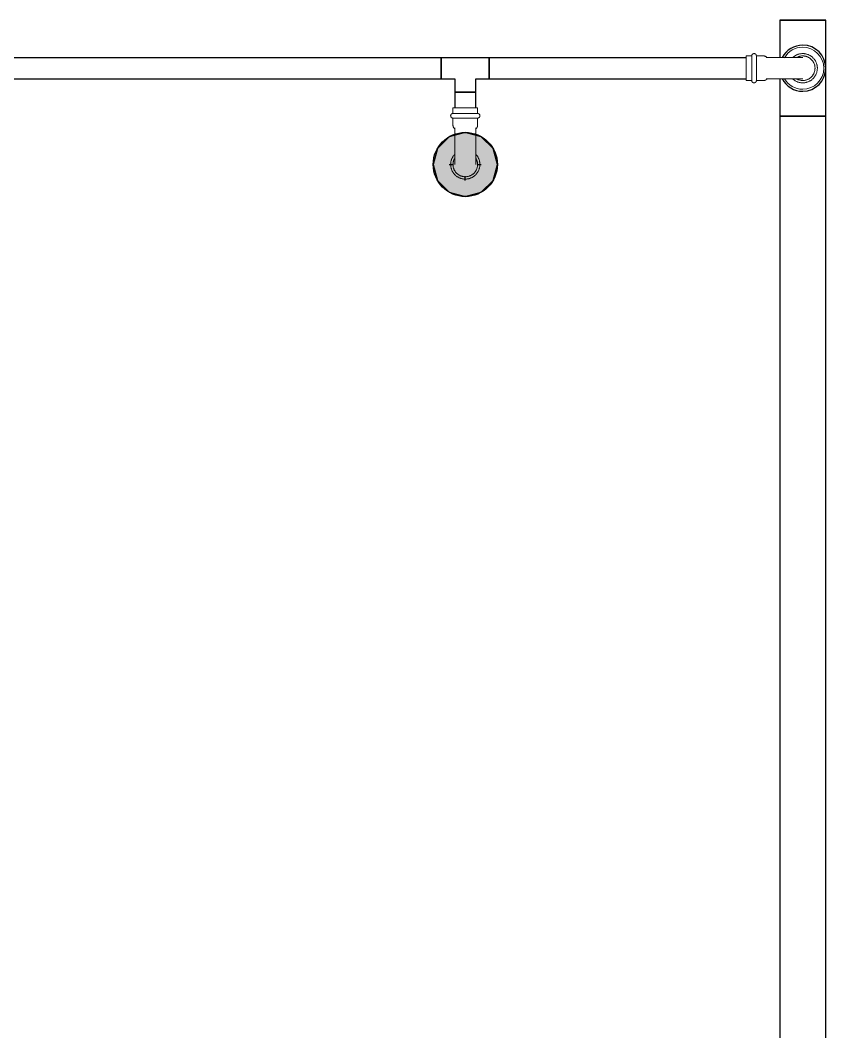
# Model space of a CAD drawing. Header units: inches. Extents: x -3327 to -1, y 8 to 1328.
# Drawn here: x -1859.8 to -1809.5, y 485.7 to 548.7 of the extents above; entities that cross this region are included whole.
import ezdxf

# ---------------------------------------------------------------- set-up
doc = ezdxf.new("R2010")
doc.units = ezdxf.units.IN
doc.header["$MEASUREMENT"] = 0
doc.layers.add('P-PIPE', color=3, linetype='Continuous', lineweight=9)
doc.layers.add('X - REF - FP', color=7, linetype='Continuous', true_color=0xb90000)

# ---------------------------------------------------------------- blocks, each defined once
blk = doc.blocks.new('Transition - Generic - Plumbing-CW-1127470-SECOND LEVEL')
at = {"layer": 'P-PIPE'}
for start, end in [(90, 150), (270, 90), (210, 270)]:
    blk.add_arc((-1810.953, 461.743), 1.312, start, end, dxfattribs=at)
blk = doc.blocks.new('Victaulic-VicPress316-Elbow 90-45deg Style P568_P571 - Standard-V2-SECOND LEVEL')
at = {"layer": 'P-PIPE'}
for p, q in [((-3203.704, 731.097), (-3203.704, 730.203)), ((-3202.389, 730.206), (-3202.389, 731.097)), ((-3203.813, 730.051), (-3203.813, 729.6)), ((-3202.28, 729.6), (-3202.28, 730.051)), ((-3203.046, 729.6), (-3203.813, 729.6)), ((-3203.813, 729.309), (-3203.813, 728.97)), ((-3203.046, 729.309), (-3203.813, 729.309)), ((-3202.28, 729.6), (-3203.046, 729.6)), ((-3202.28, 729.309), (-3203.046, 729.309)), ((-3202.28, 728.97), (-3202.28, 729.309)), ((-3203.813, 728.97), (-3203.046, 728.97)), ((-3203.046, 728.97), (-3202.28, 728.97))]:
    blk.add_line(p, q, dxfattribs=at)
at = {"layer": 'P-PIPE', "flags": 128}
for points in [[(-3203.046, 733.402), (-3203.083, 733.401), (-3203.119, 733.399), (-3203.155, 733.395), (-3203.191, 733.39), (-3203.227, 733.384), (-3203.263, 733.376), (-3203.298, 733.366), (-3203.333, 733.356), (-3203.367, 733.344), (-3203.401, 733.33), (-3203.434, 733.315), (-3203.467, 733.299), (-3203.499, 733.281), (-3203.53, 733.263), (-3203.561, 733.243), (-3203.591, 733.222), (-3203.619, 733.199), (-3203.647, 733.176), (-3203.674, 733.151), (-3203.7, 733.125), (-3203.725, 733.099), (-3203.749, 733.071), (-3203.772, 733.043), (-3203.793, 733.013), (-3203.813, 732.983), (-3203.833, 732.952), (-3203.85, 732.92), (-3203.867, 732.887), (-3203.882, 732.854), (-3203.896, 732.82), (-3203.909, 732.786), (-3203.92, 732.751), (-3203.93, 732.716), (-3203.938, 732.681), (-3203.945, 732.645), (-3203.95, 732.609), (-3203.954, 732.573), (-3203.957, 732.536), (-3203.958, 732.5), (-3203.958, 732.463), (-3203.956, 732.427), (-3203.953, 732.391), (-3203.948, 732.354), (-3203.942, 732.318), (-3203.934, 732.283), (-3203.925, 732.247), (-3203.915, 732.212), (-3203.903, 732.178), (-3203.89, 732.144), (-3203.875, 732.11), (-3203.859, 732.078), (-3203.842, 732.045), (-3203.824, 732.014), (-3203.804, 731.983), (-3203.783, 731.953), (-3203.761, 731.924), (-3203.738, 731.896), (-3203.714, 731.869)], [(-3203.046, 733.257), (-3203.077, 733.256), (-3203.107, 733.254), (-3203.138, 733.251), (-3203.168, 733.247), (-3203.198, 733.241), (-3203.228, 733.235), (-3203.258, 733.227), (-3203.287, 733.218), (-3203.316, 733.207), (-3203.345, 733.196), (-3203.373, 733.183), (-3203.4, 733.17), (-3203.427, 733.155), (-3203.453, 733.139), (-3203.479, 733.123), (-3203.504, 733.105), (-3203.528, 733.086), (-3203.551, 733.066), (-3203.574, 733.046), (-3203.596, 733.024), (-3203.617, 733.002), (-3203.637, 732.978), (-3203.656, 732.954), (-3203.674, 732.93), (-3203.691, 732.904), (-3203.707, 732.878), (-3203.722, 732.851), (-3203.736, 732.824), (-3203.749, 732.796), (-3203.76, 732.768), (-3203.771, 732.739), (-3203.78, 732.71), (-3203.789, 732.68), (-3203.796, 732.65), (-3203.801, 732.62), (-3203.806, 732.59), (-3203.809, 732.559), (-3203.812, 732.529), (-3203.812, 732.498), (-3203.812, 732.468), (-3203.811, 732.437), (-3203.808, 732.406), (-3203.804, 732.376), (-3203.799, 732.346), (-3203.792, 732.316), (-3203.785, 732.286), (-3203.776, 732.257), (-3203.766, 732.228), (-3203.755, 732.199), (-3203.743, 732.171), (-3203.73, 732.143), (-3203.715, 732.116), (-3203.704, 732.096)], [(-3202.389, 731.858), (-3202.367, 731.881), (-3202.343, 731.909), (-3202.32, 731.937), (-3202.299, 731.967), (-3202.279, 731.997), (-3202.26, 732.028), (-3202.242, 732.06), (-3202.225, 732.093), (-3202.21, 732.126), (-3202.196, 732.16), (-3202.183, 732.194), (-3202.172, 732.229), (-3202.163, 732.264), (-3202.154, 732.299), (-3202.147, 732.335), (-3202.142, 732.371), (-3202.138, 732.407), (-3202.135, 732.444), (-3202.134, 732.48), (-3202.134, 732.517), (-3202.136, 732.553), (-3202.139, 732.589), (-3202.144, 732.626), (-3202.15, 732.662), (-3202.158, 732.697), (-3202.167, 732.733), (-3202.177, 732.768), (-3202.189, 732.802), (-3202.202, 732.836), (-3202.217, 732.87), (-3202.233, 732.902), (-3202.25, 732.935), (-3202.268, 732.966), (-3202.288, 732.997), (-3202.309, 733.027), (-3202.331, 733.056), (-3202.354, 733.084), (-3202.378, 733.111), (-3202.404, 733.137), (-3202.43, 733.163), (-3202.457, 733.187), (-3202.486, 733.21), (-3202.515, 733.231), (-3202.545, 733.252), (-3202.576, 733.271), (-3202.608, 733.29), (-3202.64, 733.307), (-3202.673, 733.322), (-3202.706, 733.336), (-3202.741, 733.349), (-3202.775, 733.361), (-3202.81, 733.371), (-3202.846, 733.38), (-3202.881, 733.387), (-3202.917, 733.393), (-3202.954, 733.397), (-3202.99, 733.4), (-3203.026, 733.402), (-3203.046, 733.402)], [(-3202.385, 732.102), (-3202.37, 732.129), (-3202.356, 732.156), (-3202.343, 732.184), (-3202.332, 732.212), (-3202.321, 732.241), (-3202.312, 732.27), (-3202.304, 732.3), (-3202.297, 732.33), (-3202.291, 732.36), (-3202.286, 732.39), (-3202.283, 732.421), (-3202.281, 732.451), (-3202.28, 732.482), (-3202.28, 732.512), (-3202.281, 732.543), (-3202.284, 732.574), (-3202.288, 732.604), (-3202.293, 732.634), (-3202.3, 732.664), (-3202.307, 732.694), (-3202.316, 732.723), (-3202.326, 732.752), (-3202.337, 732.781), (-3202.349, 732.809), (-3202.362, 732.837), (-3202.377, 732.864), (-3202.392, 732.89), (-3202.409, 732.916), (-3202.426, 732.941), (-3202.445, 732.966), (-3202.464, 732.989), (-3202.485, 733.012), (-3202.506, 733.034), (-3202.528, 733.055), (-3202.551, 733.075), (-3202.575, 733.095), (-3202.6, 733.113), (-3202.625, 733.13), (-3202.651, 733.147), (-3202.677, 733.162), (-3202.705, 733.176), (-3202.732, 733.189), (-3202.761, 733.201), (-3202.789, 733.212), (-3202.818, 733.222), (-3202.848, 733.23), (-3202.878, 733.238), (-3202.908, 733.244), (-3202.938, 733.249), (-3202.968, 733.253), (-3202.999, 733.255), (-3203.029, 733.256), (-3203.046, 733.257)], [(-3203.704, 732.49), (-3203.704, 732.489), (-3203.704, 732.486), (-3203.704, 732.48), (-3203.704, 732.472), (-3203.704, 732.462), (-3203.704, 732.45), (-3203.704, 732.436), (-3203.704, 732.419), (-3203.704, 732.401), (-3203.704, 732.38), (-3203.704, 732.357), (-3203.704, 732.333), (-3203.704, 732.306), (-3203.704, 732.277), (-3203.704, 732.247), (-3203.704, 732.214), (-3203.704, 732.18), (-3203.704, 732.144), (-3203.704, 732.107), (-3203.704, 732.068), (-3203.704, 732.027), (-3203.704, 731.985), (-3203.704, 731.941), (-3203.704, 731.896), (-3203.704, 731.85), (-3203.704, 731.802), (-3203.704, 731.754), (-3203.704, 731.704), (-3203.704, 731.653), (-3203.704, 731.602), (-3203.704, 731.549), (-3203.704, 731.496), (-3203.704, 731.443), (-3203.704, 731.388), (-3203.704, 731.334), (-3203.704, 731.279), (-3203.704, 731.223), (-3203.704, 731.168), (-3203.704, 731.112), (-3203.704, 731.097)], [(-3202.389, 731.097), (-3202.389, 731.153), (-3202.389, 731.208), (-3202.389, 731.264), (-3202.389, 731.319), (-3202.389, 731.374), (-3202.389, 731.428), (-3202.389, 731.482), (-3202.389, 731.535), (-3202.389, 731.588), (-3202.389, 731.639), (-3202.389, 731.69), (-3202.389, 731.74), (-3202.389, 731.789), (-3202.389, 731.837), (-3202.389, 731.884), (-3202.389, 731.929), (-3202.389, 731.973), (-3202.389, 732.016), (-3202.389, 732.057), (-3202.389, 732.096), (-3202.389, 732.134), (-3202.389, 732.171), (-3202.389, 732.205), (-3202.389, 732.238), (-3202.389, 732.269), (-3202.389, 732.298), (-3202.389, 732.326), (-3202.389, 732.351), (-3202.389, 732.374), (-3202.389, 732.395), (-3202.389, 732.414), (-3202.389, 732.432), (-3202.389, 732.446), (-3202.389, 732.459), (-3202.389, 732.47), (-3202.389, 732.478), (-3202.389, 732.484), (-3202.389, 732.488), (-3202.389, 732.49), (-3202.389, 732.49)], [(-3203.813, 730.051), (-3203.812, 730.062), (-3203.812, 730.073), (-3203.811, 730.084), (-3203.809, 730.094), (-3203.807, 730.105), (-3203.805, 730.116), (-3203.802, 730.126), (-3203.799, 730.137), (-3203.795, 730.147), (-3203.791, 730.157), (-3203.787, 730.167), (-3203.782, 730.177), (-3203.777, 730.186), (-3203.771, 730.196), (-3203.765, 730.205), (-3203.759, 730.214), (-3203.752, 730.222), (-3203.745, 730.231), (-3203.738, 730.239), (-3203.73, 730.246), (-3203.722, 730.254), (-3203.714, 730.261), (-3203.705, 730.268), (-3203.704, 730.269)], [(-3202.389, 730.269), (-3202.38, 730.262), (-3202.372, 730.255), (-3202.364, 730.248), (-3202.356, 730.24), (-3202.348, 730.232), (-3202.341, 730.224), (-3202.335, 730.215), (-3202.328, 730.207), (-3202.322, 730.197), (-3202.317, 730.188), (-3202.311, 730.179), (-3202.306, 730.169), (-3202.302, 730.159), (-3202.298, 730.149), (-3202.294, 730.139), (-3202.291, 730.128), (-3202.288, 730.118), (-3202.285, 730.107), (-3202.283, 730.096), (-3202.282, 730.086), (-3202.281, 730.075), (-3202.28, 730.064), (-3202.28, 730.053), (-3202.28, 730.051)], [(-3203.813, 729.309), (-3203.818, 729.309), (-3203.824, 729.309), (-3203.83, 729.31), (-3203.836, 729.31), (-3203.841, 729.311), (-3203.847, 729.313), (-3203.853, 729.314), (-3203.858, 729.316), (-3203.864, 729.318), (-3203.869, 729.32), (-3203.875, 729.322), (-3203.88, 729.325), (-3203.885, 729.328), (-3203.89, 729.331), (-3203.895, 729.334), (-3203.899, 729.337), (-3203.904, 729.341), (-3203.908, 729.345), (-3203.913, 729.349), (-3203.917, 729.353), (-3203.921, 729.357), (-3203.925, 729.361), (-3203.928, 729.366), (-3203.932, 729.371), (-3203.935, 729.375), (-3203.938, 729.38), (-3203.941, 729.385), (-3203.944, 729.391), (-3203.946, 729.396), (-3203.948, 729.401), (-3203.95, 729.407), (-3203.952, 729.412), (-3203.953, 729.418), (-3203.955, 729.424), (-3203.956, 729.429), (-3203.957, 729.435), (-3203.957, 729.441), (-3203.958, 729.447), (-3203.958, 729.452), (-3203.958, 729.458), (-3203.958, 729.464), (-3203.957, 729.47), (-3203.956, 729.476), (-3203.955, 729.481), (-3203.954, 729.487), (-3203.953, 729.493), (-3203.951, 729.498), (-3203.949, 729.504), (-3203.947, 729.509), (-3203.945, 729.515), (-3203.942, 729.52), (-3203.94, 729.525), (-3203.937, 729.53), (-3203.934, 729.535), (-3203.93, 729.54), (-3203.927, 729.544), (-3203.923, 729.549), (-3203.919, 729.553), (-3203.915, 729.557), (-3203.911, 729.561), (-3203.906, 729.565), (-3203.902, 729.569), (-3203.897, 729.572), (-3203.892, 729.576), (-3203.888, 729.579), (-3203.882, 729.582), (-3203.877, 729.584), (-3203.872, 729.587), (-3203.867, 729.589), (-3203.861, 729.591), (-3203.856, 729.593), (-3203.85, 729.595), (-3203.845, 729.596), (-3203.839, 729.597), (-3203.833, 729.598), (-3203.827, 729.599), (-3203.821, 729.599), (-3203.816, 729.599), (-3203.813, 729.6)], [(-3203.046, 729.6), (-3203.077, 729.6), (-3203.107, 729.6), (-3203.138, 729.6), (-3203.168, 729.6), (-3203.198, 729.6), (-3203.228, 729.6), (-3203.258, 729.6), (-3203.287, 729.6), (-3203.316, 729.6), (-3203.345, 729.6), (-3203.373, 729.6), (-3203.4, 729.6), (-3203.427, 729.6), (-3203.453, 729.6), (-3203.479, 729.6), (-3203.504, 729.6), (-3203.528, 729.6), (-3203.551, 729.6), (-3203.574, 729.6), (-3203.596, 729.6), (-3203.617, 729.6), (-3203.637, 729.6), (-3203.656, 729.6), (-3203.674, 729.6), (-3203.691, 729.6), (-3203.707, 729.6), (-3203.722, 729.6), (-3203.736, 729.6), (-3203.749, 729.6), (-3203.76, 729.6), (-3203.771, 729.6), (-3203.78, 729.6), (-3203.789, 729.6), (-3203.796, 729.6), (-3203.801, 729.6), (-3203.806, 729.6), (-3203.809, 729.6), (-3203.812, 729.6), (-3203.812, 729.6), (-3203.813, 729.6)], [(-3203.813, 729.6), (-3203.812, 729.6), (-3203.81, 729.6), (-3203.807, 729.6), (-3203.803, 729.6), (-3203.797, 729.6), (-3203.791, 729.6), (-3203.783, 729.6), (-3203.774, 729.6)], [(-3203.771, 729.309), (-3203.78, 729.309), (-3203.789, 729.309), (-3203.796, 729.309), (-3203.801, 729.309), (-3203.806, 729.309), (-3203.809, 729.309), (-3203.812, 729.309), (-3203.812, 729.309), (-3203.813, 729.309)], [(-3203.813, 729.309), (-3203.812, 729.309), (-3203.81, 729.309), (-3203.807, 729.309), (-3203.803, 729.309), (-3203.797, 729.309), (-3203.791, 729.309), (-3203.783, 729.309), (-3203.774, 729.309), (-3203.763, 729.309), (-3203.752, 729.309), (-3203.74, 729.309), (-3203.726, 729.309), (-3203.711, 729.309), (-3203.695, 729.309), (-3203.679, 729.309), (-3203.661, 729.309), (-3203.642, 729.309), (-3203.622, 729.309), (-3203.602, 729.309), (-3203.58, 729.309), (-3203.558, 729.309), (-3203.534, 729.309), (-3203.51, 729.309), (-3203.486, 729.309), (-3203.46, 729.309), (-3203.434, 729.309), (-3203.407, 729.309), (-3203.38, 729.309), (-3203.352, 729.309), (-3203.324, 729.309), (-3203.295, 729.309), (-3203.266, 729.309), (-3203.236, 729.309), (-3203.206, 729.309), (-3203.176, 729.309), (-3203.146, 729.309), (-3203.116, 729.309), (-3203.085, 729.309), (-3203.054, 729.309), (-3203.046, 729.309)], [(-3202.28, 729.6), (-3202.28, 729.6), (-3202.282, 729.6), (-3202.285, 729.6), (-3202.289, 729.6), (-3202.295, 729.6), (-3202.302, 729.6), (-3202.309, 729.6), (-3202.318, 729.6), (-3202.329, 729.6), (-3202.34, 729.6), (-3202.353, 729.6), (-3202.366, 729.6), (-3202.381, 729.6), (-3202.397, 729.6), (-3202.413, 729.6), (-3202.431, 729.6), (-3202.45, 729.6), (-3202.47, 729.6), (-3202.49, 729.6), (-3202.512, 729.6), (-3202.534, 729.6), (-3202.558, 729.6), (-3202.582, 729.6), (-3202.606, 729.6), (-3202.632, 729.6), (-3202.658, 729.6), (-3202.685, 729.6), (-3202.712, 729.6), (-3202.74, 729.6), (-3202.768, 729.6), (-3202.797, 729.6), (-3202.826, 729.6), (-3202.856, 729.6), (-3202.886, 729.6), (-3202.916, 729.6), (-3202.946, 729.6), (-3202.977, 729.6), (-3203.007, 729.6), (-3203.038, 729.6), (-3203.046, 729.6)], [(-3203.046, 729.309), (-3203.015, 729.309), (-3202.985, 729.309), (-3202.954, 729.309), (-3202.924, 729.309), (-3202.894, 729.309), (-3202.864, 729.309), (-3202.834, 729.309), (-3202.805, 729.309), (-3202.776, 729.309), (-3202.748, 729.309), (-3202.72, 729.309), (-3202.692, 729.309), (-3202.665, 729.309), (-3202.639, 729.309), (-3202.613, 729.309), (-3202.588, 729.309), (-3202.564, 729.309), (-3202.541, 729.309), (-3202.518, 729.309), (-3202.496, 729.309), (-3202.475, 729.309), (-3202.455, 729.309), (-3202.436, 729.309), (-3202.418, 729.309), (-3202.401, 729.309), (-3202.385, 729.309), (-3202.37, 729.309), (-3202.356, 729.309), (-3202.343, 729.309), (-3202.332, 729.309), (-3202.321, 729.309), (-3202.312, 729.309), (-3202.304, 729.309), (-3202.297, 729.309), (-3202.291, 729.309), (-3202.286, 729.309), (-3202.283, 729.309), (-3202.281, 729.309), (-3202.28, 729.309), (-3202.28, 729.309)], [(-3202.321, 729.6), (-3202.312, 729.6), (-3202.304, 729.6), (-3202.297, 729.6), (-3202.291, 729.6), (-3202.286, 729.6), (-3202.283, 729.6), (-3202.281, 729.6), (-3202.28, 729.6), (-3202.28, 729.6)], [(-3202.28, 729.309), (-3202.28, 729.309), (-3202.282, 729.309), (-3202.285, 729.309), (-3202.289, 729.309), (-3202.295, 729.309), (-3202.302, 729.309), (-3202.309, 729.309), (-3202.318, 729.309)], [(-3202.28, 729.6), (-3202.274, 729.599), (-3202.268, 729.599), (-3202.262, 729.598), (-3202.256, 729.598), (-3202.251, 729.597), (-3202.245, 729.595), (-3202.239, 729.594), (-3202.234, 729.592), (-3202.228, 729.59), (-3202.223, 729.588), (-3202.218, 729.586), (-3202.212, 729.583), (-3202.207, 729.58), (-3202.202, 729.577), (-3202.197, 729.574), (-3202.193, 729.571), (-3202.188, 729.567), (-3202.184, 729.563), (-3202.179, 729.559), (-3202.175, 729.555), (-3202.171, 729.551), (-3202.167, 729.547), (-3202.164, 729.542), (-3202.16, 729.537), (-3202.157, 729.533), (-3202.154, 729.528), (-3202.151, 729.523), (-3202.149, 729.517), (-3202.146, 729.512), (-3202.144, 729.507), (-3202.142, 729.501), (-3202.14, 729.496), (-3202.139, 729.49), (-3202.137, 729.484), (-3202.136, 729.479), (-3202.135, 729.473), (-3202.135, 729.467), (-3202.134, 729.461), (-3202.134, 729.456), (-3202.134, 729.45), (-3202.134, 729.444), (-3202.135, 729.438), (-3202.136, 729.432), (-3202.137, 729.427), (-3202.138, 729.421), (-3202.139, 729.415), (-3202.141, 729.41), (-3202.143, 729.404), (-3202.145, 729.399), (-3202.147, 729.393), (-3202.15, 729.388), (-3202.152, 729.383), (-3202.155, 729.378), (-3202.159, 729.373), (-3202.162, 729.368), (-3202.165, 729.364), (-3202.169, 729.359), (-3202.173, 729.355), (-3202.177, 729.351), (-3202.181, 729.347), (-3202.186, 729.343), (-3202.19, 729.339), (-3202.195, 729.336), (-3202.2, 729.332), (-3202.205, 729.329), (-3202.21, 729.326), (-3202.215, 729.324), (-3202.22, 729.321), (-3202.225, 729.319), (-3202.231, 729.317), (-3202.236, 729.315), (-3202.242, 729.313), (-3202.248, 729.312), (-3202.253, 729.311), (-3202.259, 729.31), (-3202.265, 729.309), (-3202.271, 729.309), (-3202.276, 729.309), (-3202.28, 729.309)]]:
    blk.add_lwpolyline(points, dxfattribs=at)

msp = doc.modelspace()

# ---------------------------------------------------------------- hatches: boundary and pattern name
at = {"layer": 'X - REF - FP'}
h = msp.add_hatch(color=256, dxfattribs=at)
edge = h.paths.add_edge_path(flags=0)
edge.add_arc((-1832, 539.743), 2, 0, 360)
msp.add_hatch(color=256, dxfattribs=at).paths.add_polyline_path([(-1832, 537.743), (-1831, 538.011), (-1830.268, 538.743), (-1830, 539.743), (-1830.268, 540.743), (-1831, 541.475), (-1832, 541.743), (-1833, 541.475), (-1833.732, 540.743), (-1834, 539.743), (-1833.732, 538.743), (-1833, 538.011)], flags=0)

# ---------------------------------------------------------------- linework, layer by layer
for p, q in [((-1812.39, 548.735), (-1812.39, 546.4)), ((-1809.515, 548.735), (-1812.39, 548.735)), ((-1812.341, 548.735), (-1812.198, 548.735)), ((-1812.197, 548.735), (-1811.969, 548.735)), ((-1811.969, 548.735), (-1811.672, 548.735)), ((-1811.671, 548.735), (-1811.325, 548.735)), ((-1811.325, 548.735), (-1810.953, 548.735)), ((-1810.953, 548.735), (-1810.581, 548.735)), ((-1810.581, 548.735), (-1810.234, 548.735)), ((-1810.234, 548.735), (-1809.937, 548.735)), ((-1809.936, 548.735), (-1809.708, 548.735)), ((-1809.708, 548.735), (-1809.565, 548.735)), ((-1809.516, 542.751), (-1809.516, 548.735)), ((-1833.496, 546.4), (-1904.48, 546.4)), ((-1833.496, 546.4), (-1833.496, 545.085)), ((-1830.504, 546.4), (-1833.496, 546.4)), ((-1833.496, 546.378), (-1833.496, 546.4)), ((-1833.496, 546.312), (-1833.496, 546.378)), ((-1833.496, 546.208), (-1833.496, 546.312)), ((-1833.496, 546.072), (-1833.496, 546.208)), ((-1830.504, 546.4), (-1830.504, 546.378)), ((-1814.473, 546.4), (-1830.504, 546.4)), ((-1830.504, 545.085), (-1830.504, 546.4)), ((-1830.504, 546.378), (-1830.504, 546.312)), ((-1830.504, 546.312), (-1830.504, 546.208)), ((-1830.504, 546.208), (-1830.504, 546.072)), ((-1833.496, 545.913), (-1833.496, 546.072)), ((-1833.496, 545.573), (-1833.496, 545.913)), ((-1833.496, 545.414), (-1833.496, 545.573)), ((-1830.504, 546.072), (-1830.504, 545.913)), ((-1830.504, 545.913), (-1830.504, 545.573)), ((-1830.504, 545.573), (-1830.504, 545.414)), ((-1904.48, 545.085), (-1833.496, 545.085)), ((-1833.496, 545.278), (-1833.496, 545.414)), ((-1833.496, 545.173), (-1833.496, 545.278)), ((-1833.496, 545.108), (-1833.496, 545.173)), ((-1833.496, 545.085), (-1833.496, 545.108)), ((-1833.496, 545.085), (-1832.657, 545.085)), ((-1832.657, 545.085), (-1832.657, 544.247)), ((-1831.343, 545.085), (-1830.504, 545.085)), ((-1831.343, 544.247), (-1831.343, 545.085)), ((-1830.504, 545.414), (-1830.504, 545.278)), ((-1830.504, 545.278), (-1830.504, 545.173)), ((-1830.504, 545.173), (-1830.504, 545.108)), ((-1830.504, 545.108), (-1830.504, 545.085)), ((-1830.504, 545.085), (-1814.473, 545.085)), ((-1812.39, 545.085), (-1812.39, 542.751)), ((-1832.658, 544.247), (-1832.658, 543.263)), ((-1832.658, 544.247), (-1831.343, 544.247)), ((-1832.635, 544.247), (-1832.657, 544.247)), ((-1832.569, 544.247), (-1832.635, 544.247)), ((-1832.465, 544.247), (-1832.569, 544.247)), ((-1832.329, 544.247), (-1832.465, 544.247)), ((-1832.17, 544.247), (-1832.329, 544.247)), ((-1831.83, 544.247), (-1832.17, 544.247)), ((-1831.671, 544.247), (-1831.83, 544.247)), ((-1831.535, 544.247), (-1831.671, 544.247)), ((-1831.431, 544.247), (-1831.535, 544.247)), ((-1831.365, 544.247), (-1831.431, 544.247)), ((-1831.343, 544.247), (-1831.365, 544.247)), ((-1831.343, 543.263), (-1831.343, 544.247)), ((-1812.39, 542.751), (-1812.39, 464.735)), ((-1812.39, 542.751), (-1809.515, 542.751)), ((-1812.198, 542.751), (-1812.341, 542.751)), ((-1811.969, 542.751), (-1812.197, 542.751)), ((-1811.672, 542.751), (-1811.969, 542.751)), ((-1811.325, 542.751), (-1811.671, 542.751)), ((-1810.953, 542.751), (-1811.325, 542.751)), ((-1810.581, 542.751), (-1810.953, 542.751)), ((-1810.234, 542.751), (-1810.581, 542.751)), ((-1809.937, 542.751), (-1810.234, 542.751)), ((-1809.708, 542.751), (-1809.936, 542.751)), ((-1809.565, 542.751), (-1809.708, 542.751)), ((-1809.515, 464.735), (-1809.515, 542.751)), ((-1832, 541.743), (-1833, 541.475)), ((-1831, 541.475), (-1832, 541.743)), ((-1833, 541.475), (-1833.732, 540.743)), ((-1830.268, 540.743), (-1831, 541.475)), ((-1833.732, 540.743), (-1834, 539.743)), ((-1830, 539.743), (-1830.268, 540.743)), ((-1834, 539.743), (-1833.732, 538.743)), ((-1833, 539.743), (-1832.736, 539.743)), ((-1831.264, 539.743), (-1831, 539.743)), ((-1830.268, 538.743), (-1830, 539.743)), ((-1833.732, 538.743), (-1833, 538.011)), ((-1832, 538.743), (-1832, 539.005)), ((-1831, 538.011), (-1830.268, 538.743)), ((-1833, 538.011), (-1832, 537.743)), ((-1832, 537.743), (-1831, 538.011))]:
    msp.add_line(p, q, dxfattribs=at)
msp.add_circle((-1832, 539.743), 2, dxfattribs=at)
for start, end in [(90, 152.64026), (270, 90), (207.35974, 270)]:
    msp.add_arc((-1810.953, 545.743), 1.437, start, end, dxfattribs=at)

# ---------------------------------------------------------------- block references
msp.add_blockref('Transition - Generic - Plumbing-CW-1127470-SECOND LEVEL', (0, 84), dxfattribs=at)
for p, rotation in [((-2543.443, -2657.303), 270), ((-5035.046, 1272.233), 180)]:
    msp.add_blockref('Victaulic-VicPress316-Elbow 90-45deg Style P568_P571 - Standard-V2-SECOND LEVEL', p, dxfattribs=dict(at, rotation=rotation))

doc.saveas('drawing.dxf')
